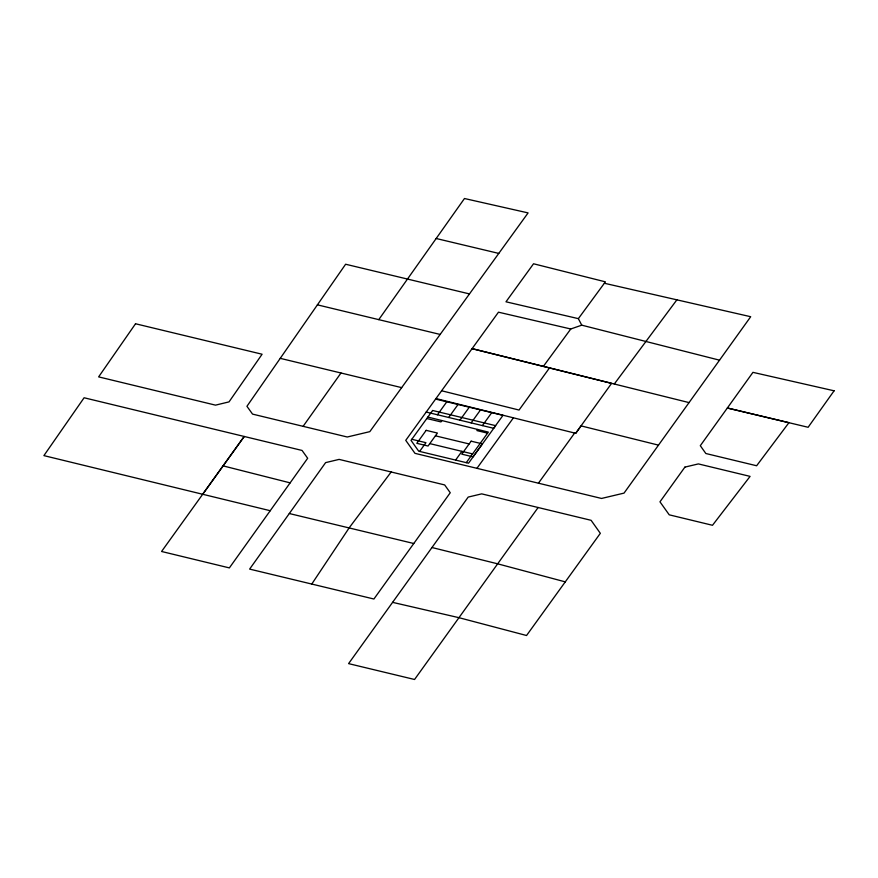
<?xml version="1.0" encoding="UTF-8"?>
<svg xmlns="http://www.w3.org/2000/svg" width="878" height="878" viewBox="0 0 878 878"><rect width="100%" height="100%" fill="white"/><g stroke="black" fill="none" stroke-linecap="round" stroke-linejoin="round"><path stroke-width="1.32" d="M311.767 584.057L349.389 527.535L391.171 471.98M469.467 293.921L345.625 264.234L246.937 406.294L252.546 414.109L347.249 437.003L369.814 431.647L528.095 212.904L464.473 198.516L378.769 319.636M303.119 426.324L340.982 372.996M290.135 482.867L307.662 458.261L302.054 450.447L84.101 397.767L43.9 455.616L270.226 510.711L290.135 482.867L223.1 465.878L161.574 551.483L229.367 567.901L270.226 510.711M289.312 513.531L325.617 462.618L339.117 459.392L444.663 484.93L450.249 492.734L373.907 599.015L249.626 569.098L289.312 513.531L413.768 543.504M223.1 465.878L244.216 436.465L202.675 494.259M392.587 602.352L458.964 617.684L526.548 635.507L600.332 533.319L591.103 520.314L481.693 493.864L468.193 497.08L348.588 663.625L414.559 679.484L538.126 507.506M719.521 360.178L624.038 493.107L601.54 498.452L414.976 453.344L405.746 440.339L498.474 312.184L570.777 328.987L581.752 325.167L719.521 360.178L750.701 316.717L604.36 283.254M437.442 414.767L446.814 401.784M419.629 451.424L425.94 442.688L411.804 439.285M441.919 420.562L440.943 421.912L426.807 418.51M448.68 417.478L458.053 404.495M459.918 420.178L469.291 407.205M471.157 422.889L480.529 409.905M455.594 460.083L461.905 451.347M477.72 429.463L476.908 430.582L487.575 433.15M482.395 425.6L491.779 412.616M466.262 462.651L488.333 432.108L427.86 417.061M476.941 468.325L513.421 417.829M538.433 483.185L574.64 433.041L575.705 433.304L611.604 383.346L549.496 367.926L519.041 410.048L441.601 390.765M543.361 366.378L570.777 328.987M578.361 318.648L605.403 281.838L533.539 263.773L505.98 301.802L578.361 318.648L581.752 325.167M676.883 299.837L614.293 384.015M436.157 238.498L498.781 253.413M317.386 304.842L440.152 334.441M280.247 358.345L401.674 387.637M435.576 399.084L503.017 415.327L493.645 428.299L426.192 412.056M435.422 435.828L469.137 443.95M429.792 443.609L472.573 453.915M689.043 402.596L472.09 348.654L549.496 367.926M658.489 445.135L581.049 425.885L575.705 433.304L435.949 398.557M431.954 547.521L497.683 563.83L565.3 581.873M135.53 323.762L98.632 376.881L215.516 405.142L229.026 401.883L262.094 354.229L135.53 323.762M834.1 390.798L808.122 427.279L727.346 408.007L788.938 422.68L756.627 465.757L705.846 453.509L700.304 445.695L752.94 372.349L834.1 390.798M684.906 467.107L659.971 501.832L669.234 514.826L712.497 525.285L750.086 476.381L698.372 463.913L684.906 467.107M432.613 410.487L411.025 440.372L418.718 451.204L468.545 463.2L495.664 425.665L432.613 410.487M426.181 430.341L416.809 443.324L428.047 446.024L437.42 433.052L426.181 430.341M471.146 441.173L461.773 454.145L473.012 456.856L482.384 443.873L471.146 441.173"/></g></svg>
